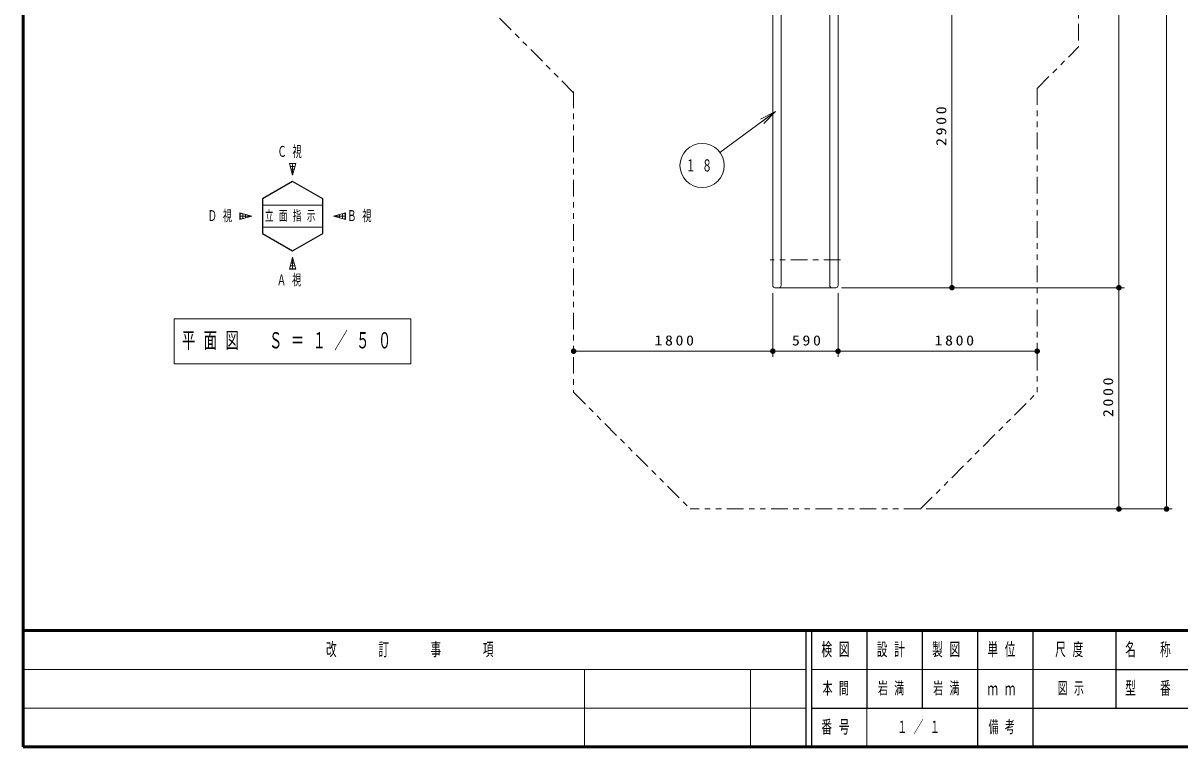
# Model space of a CAD drawing. Units: millimetres on the paper, scale 1:50. Extents: x -385 to 840, y 0 to 267.
# Drawn here: x -385 to -175.9, y 0 to 130.8 of the extents above; entities that cross this region are included whole.
import ezdxf

# ---------------------------------------------------------------- set-up
doc = ezdxf.new("R2010")
doc.units = ezdxf.units.MM
doc.linetypes.add('USER2', pattern=[6, 3, -1, 1, -1])
doc.linetypes.add('USER3', pattern=[8, 3, -1, 1, -1, 1, -1])
doc.layers.add('1_50', color=7, linetype='Continuous', lineweight=25)
doc.layers.add('LY_3', color=7, linetype='Continuous', lineweight=13)
doc.layers.add('LY_4', color=7, linetype='Continuous')
doc.styles.add('ＭＳ ゴシック', font='')
doc.styles.get('ＭＳ ゴシック').set_extended_font_data('MS Gothic')

# ---------------------------------------------------------------- blocks, each defined once
blk = doc.blocks.new('filled_dot')
at = {"color": 0, "linetype": 'Continuous', "lineweight": -2, "const_width": 1.25}
blk.add_lwpolyline([(-0.625, 0, 1), (0.625, 0, 1)], format="xyb", close=True, dxfattribs=at)

msp = doc.modelspace()

# ---------------------------------------------------------------- linework, layer by layer
at = {"layer": '1_50', "lineweight": 13}
for p, q in [((-178.328, 241.138), (-178.328, 42.989)), ((-186.938, 205.138), (-186.938, 82.989)), ((-217.11, 140.989), (-217.11, 82.989)), ((-248.985, 114.815), (-259.05, 107.434)), ((-251.7, 113.444), (-248.985, 114.815)), ((-248.985, 114.815), (-251.404, 113.041)), ((-248.985, 114.815), (-251.108, 112.638)), ((-335.718, 105.453), (-336.876, 105.453)), ((-336.297, 103.293), (-336.876, 105.453)), ((-336.863, 105.408), (-335.73, 105.408)), ((-336.797, 105.159), (-336.797, 105.453)), ((-336.729, 104.908), (-335.864, 104.908)), ((-335.718, 105.453), (-336.297, 103.293)), ((-336.297, 103.293), (-336.297, 105.453)), ((-335.797, 105.159), (-335.797, 105.453)), ((-336.595, 104.408), (-335.998, 104.408)), ((-336.462, 103.908), (-336.132, 103.908)), ((-336.328, 103.408), (-336.266, 103.408)), ((-345.842, 95.329), (-345.842, 96.487)), ((-343.682, 95.908), (-345.842, 96.487)), ((-345.842, 96.408), (-345.549, 96.408)), ((-345.797, 95.341), (-345.797, 96.474)), ((-345.297, 95.475), (-345.297, 96.34)), ((-344.797, 95.609), (-344.797, 96.206)), ((-341.726, 97.908), (-330.868, 97.908)), ((-328.911, 95.908), (-326.751, 96.487)), ((-327.797, 95.609), (-327.797, 96.206)), ((-327.297, 95.475), (-327.297, 96.34)), ((-327.045, 96.408), (-326.751, 96.408)), ((-326.797, 95.341), (-326.797, 96.474)), ((-326.751, 95.329), (-326.751, 96.487)), ((-345.842, 95.329), (-343.682, 95.908)), ((-345.842, 95.908), (-343.682, 95.908)), ((-345.842, 95.408), (-345.549, 95.408)), ((-344.297, 95.743), (-344.297, 96.072)), ((-343.797, 95.877), (-343.797, 95.938)), ((-326.751, 95.329), (-328.911, 95.908)), ((-328.911, 95.908), (-326.751, 95.908)), ((-328.797, 95.877), (-328.797, 95.938)), ((-328.297, 95.743), (-328.297, 96.072)), ((-327.045, 95.408), (-326.751, 95.408)), ((-341.726, 93.908), (-330.868, 93.908)), ((-336.876, 86.362), (-336.297, 88.522)), ((-336.461, 87.908), (-336.132, 87.908)), ((-336.328, 88.408), (-336.266, 88.408)), ((-336.297, 88.522), (-335.718, 86.362)), ((-336.297, 86.362), (-336.297, 88.522)), ((-336.876, 86.362), (-335.718, 86.362)), ((-336.863, 86.408), (-335.73, 86.408)), ((-336.797, 86.362), (-336.797, 86.656)), ((-336.729, 86.908), (-335.864, 86.908)), ((-336.595, 87.408), (-335.998, 87.408)), ((-335.797, 86.362), (-335.797, 86.656)), ((-249.499, 81.989), (-249.499, 70.511)), ((-237.699, 81.989), (-237.699, 70.511)), ((-237.099, 82.989), (-185.938, 82.989)), ((-186.938, 82.989), (-186.938, 42.989)), ((-357.697, 77.377), (-357.697, 69.243)), ((-314.897, 77.377), (-357.697, 77.377)), ((-314.897, 69.243), (-314.897, 77.377)), ((-249.499, 71.511), (-285.499, 71.511)), ((-237.699, 71.511), (-249.499, 71.511)), ((-201.699, 71.511), (-237.699, 71.511)), ((-357.697, 69.243), (-314.897, 69.243)), ((-221.788, 42.989), (-185.938, 42.989)), ((-185.938, 42.989), (-177.328, 42.989))]:
    msp.add_line(p, q, dxfattribs=at)
at = {"layer": '1_50', "linetype": 'USER3', "lineweight": 13}
for p, q in [((-194.213, 210.648), (-194.213, 126.499)), ((-285.499, 118.222), (-334.555, 167.569)), ((-201.699, 119.013), (-194.213, 126.499)), ((-285.499, 118.451), (-285.499, 64.077)), ((-201.699, 119.013), (-201.699, 64.077)), ((-285.499, 64.077), (-264.411, 42.989)), ((-222.788, 42.989), (-201.699, 64.077)), ((-222.788, 42.989), (-264.411, 42.989))]:
    msp.add_line(p, q, dxfattribs=at)
at = {"layer": '1_50', "color": 2, "lineweight": 13}
for p, q in [((-249.499, 83.389), (-249.499, 140.889)), ((-247.999, 83.389), (-247.999, 140.889)), ((-239.199, 83.389), (-239.199, 140.889)), ((-237.699, 83.389), (-237.699, 140.889)), ((-238.099, 82.989), (-249.099, 82.989))]:
    msp.add_line(p, q, dxfattribs=at)
at = {"layer": '1_50'}
for p, q in [((-336.297, 102.193), (-341.74, 99.051)), ((-330.853, 99.051), (-336.297, 102.193)), ((-341.74, 99.051), (-341.74, 92.765)), ((-330.853, 92.765), (-330.853, 99.051)), ((-341.74, 92.765), (-336.297, 89.622)), ((-336.297, 89.622), (-330.853, 92.765))]:
    msp.add_line(p, q, dxfattribs=at)
at = {"layer": '1_50', "linetype": 'USER2', "lineweight": 13}
msp.add_line((-237.249, 88.009), (-249.949, 88.009), dxfattribs=at)
at = {"layer": '1_50', "lineweight": 13}
msp.add_circle((-262.275, 105.069), 4, dxfattribs=at)
at = {"layer": '1_50', "color": 2, "lineweight": 13}
for centre, start, end in [((-249.099, 83.389), 180, 270), ((-248.399, 83.389), 270, 0), ((-238.799, 83.389), 180, 270), ((-238.099, 83.389), 270, 0)]:
    msp.add_arc(centre, 0.4, start, end, dxfattribs=at)
at = {"layer": 'LY_3', "lineweight": 50}
for p, q in [((-385, 267), (-385, 0)), ((-385, 21), (0, 21)), ((-385, 0), (0, 0))]:
    msp.add_line(p, q, dxfattribs=at)
at = {"layer": 'LY_3', "color": 211, "lineweight": 25}
for p, q in [((-243.5, 21), (-243.5, 0)), ((-242.5, 21), (-242.5, 0)), ((-232.5, 21), (-232.5, 7)), ((-222.5, 21), (-222.5, 7)), ((-212.5, 21), (-212.5, 0)), ((-202.5, 21), (-202.5, 7)), ((-187.5, 21), (-187.5, 7)), ((-187.5, 14), (-70, 14)), ((-242.5, 7), (0, 7))]:
    msp.add_line(p, q, dxfattribs=at)
at = {"layer": 'LY_3'}
for p, q in [((-385, 14), (-243.5, 14)), ((-283.5, 14), (-283.5, 0)), ((-253.5, 14), (-253.5, 0)), ((-242.5, 14), (-187.5, 14)), ((-385, 7), (-243.5, 7)), ((-232.5, 7), (-232.5, 0))]:
    msp.add_line(p, q, dxfattribs=at)
at = {"layer": 'LY_3', "lineweight": 25}
msp.add_line((-202.5, 7), (-202.5, 0), dxfattribs=at)

# ---------------------------------------------------------------- block references
at = {"layer": '1_50', "lineweight": 13, "xscale": 0.4, "yscale": 0.4}
for p, rotation in [((-217.11, 82.989), 90), ((-186.938, 82.989), 270), ((-186.938, 82.989), 90), ((-249.499, 71.511), 180), ((-237.699, 71.511), 180), ((-201.699, 71.511), 180), ((-186.938, 42.989), 90), ((-178.328, 42.989), 90)]:
    msp.add_blockref('filled_dot', p, dxfattribs=dict(at, rotation=rotation))
for p in [(-285.499, 71.511), (-249.499, 71.511), (-237.699, 71.511)]:
    msp.add_blockref('filled_dot', p, dxfattribs=at)

# ---------------------------------------------------------------- texts
at = {"layer": '1_50', "char_height": 1.833, "attachment_point": 8, "rotation": 90, "style": 'ＭＳ ゴシック'}
for s, insert in [('\\T1.33;\\W1.15;2900', (-218.11, 112.417)), ('\\T1.33;\\W1.15;2000', (-187.938, 63.412))]:
    msp.add_mtext(s, dxfattribs=dict(at, insert=insert))
at = {"layer": '1_50', "style": 'ＭＳ ゴシック'}
for s, insert, char_height, attachment_point in [('\\T1.64;\\W0.6;Ｃ視', (-336.297, 107.513), 1.979, 5), ('\\T1.64;\\W0.6;１８', (-262.275, 105.069), 2.199, 5), ('\\T1.64;\\W0.6;Ｄ視', (-348.902, 95.908), 1.979, 5), ('\\T1.64;\\W0.6;立面指示', (-341.297, 95.908), 1.833, 4), ('\\T1.64;\\W0.6;Ｂ視', (-323.691, 95.908), 1.979, 5), ('\\T1.64;\\W0.6;Ａ視', (-336.397, 84.302), 1.979, 5), ('\\T1.64;\\W0.6;平面図\u3000Ｓ＝１／５０', (-356.297, 73.31), 2.933, 4), ('\\T1.33;\\W1.15;1800', (-267.078, 72.511), 1.833, 8), ('\\T1.33;\\W1.15;590', (-243.184, 72.511), 1.833, 8), ('\\T1.33;\\W1.15;1800', (-216.453, 72.511), 1.833, 8)]:
    msp.add_mtext(s, dxfattribs=dict(at, insert=insert, char_height=char_height, attachment_point=attachment_point))
at = {"layer": 'LY_3', "color": 4, "attachment_point": 4, "style": 'ＭＳ ゴシック'}
for s, insert, char_height in [('\\T1.64;\\W0.6;改\u3000\u3000訂\u3000\u3000事\u3000\u3000項', (-330.25, 17.5), 2.346), ('\\T1.64;\\W0.6;検図', (-240.7, 17.5), 2.346), ('\\T1.64;\\W0.6;設計', (-230.7, 17.5), 2.346), ('\\T1.64;\\W0.6;製図', (-220.7, 17.5), 2.346), ('\\T1.64;\\W0.6;単位', (-210.7, 17.5), 2.346), ('\\T1.64;\\W0.6;尺度', (-198.45, 17.5), 2.346), ('\\T1.64;\\W0.6;名\u3000称', (-185.8, 17.5), 2.346), ('\\T1.64;\\W0.6;ｍｍ', (-210.7, 10.5), 2.346), ('\\T1.64;\\W0.6;型\u3000番', (-185.8, 10.5), 2.346), ('\\T1.64;\\W0.6;番号', (-240.7, 3.5), 2.346), ('\\T1.64;\\W0.6;備考', (-210.5, 3.5), 2.199)]:
    msp.add_mtext(s, dxfattribs=dict(at, insert=insert, char_height=char_height))
at = {"layer": 'LY_4', "char_height": 2.199, "attachment_point": 4, "style": 'ＭＳ ゴシック'}
for s, insert in [('\\T1.64;\\W0.6;本間', (-240.5, 10.5)), ('\\T1.64;\\W0.6;岩満', (-230.5, 10.5)), ('\\T1.64;\\W0.6;岩満', (-220.5, 10.5)), ('\\T1.64;\\W0.6;図示', (-198, 10.5)), ('\\T1.64;\\W0.6;１／１', (-227, 3.5))]:
    msp.add_mtext(s, dxfattribs=dict(at, insert=insert))

doc.saveas('drawing.dxf')
